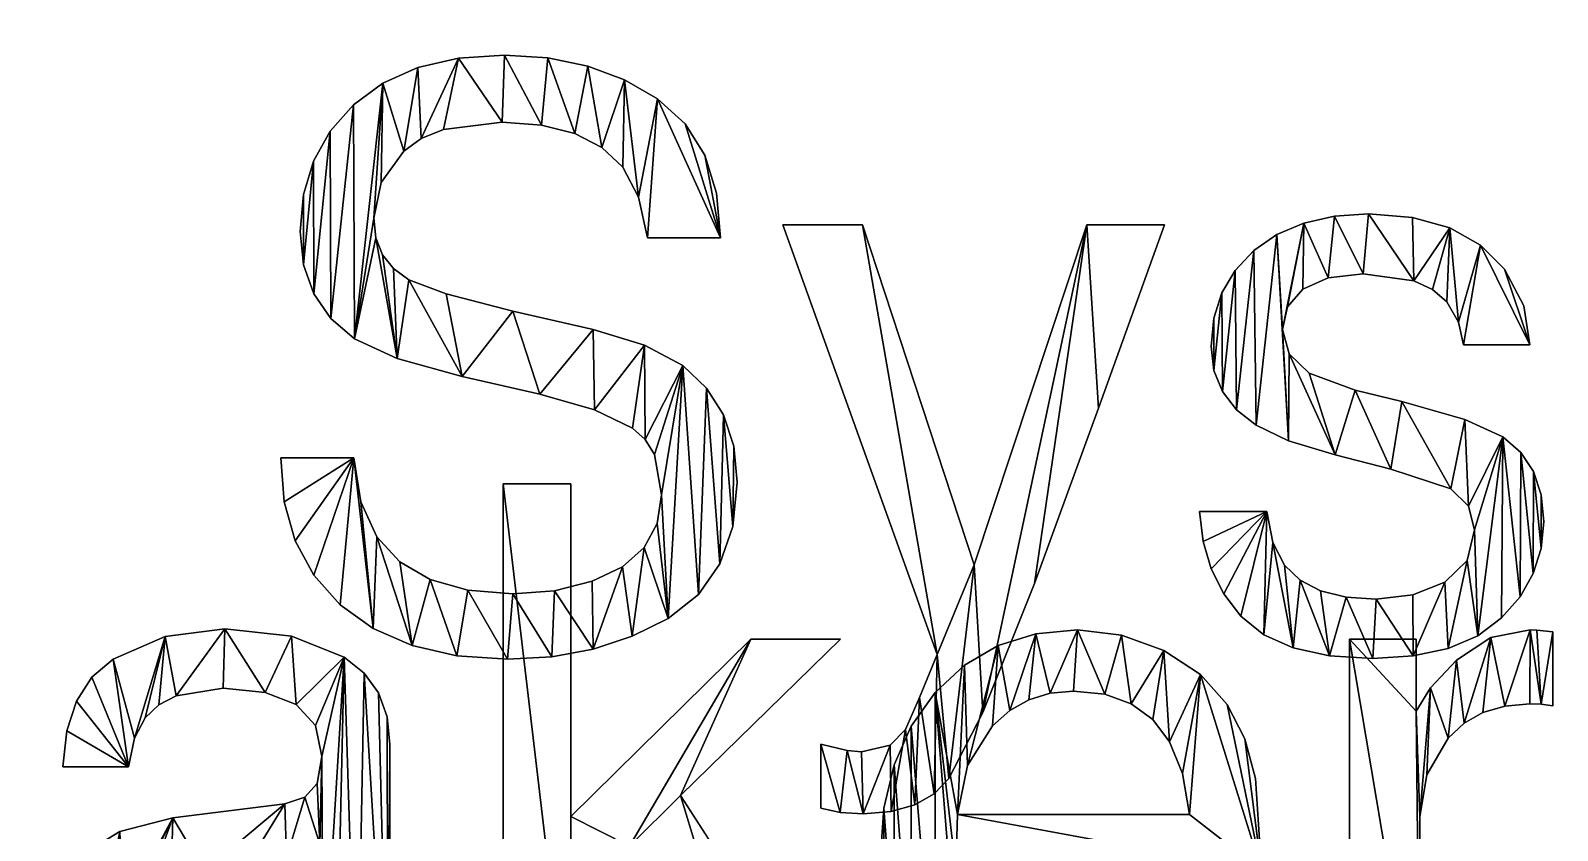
# Model space of a CAD drawing. Extents: x 0 to 249, y -3 to 160.
# Drawn here: x 16.71 to 41.96, y 10.09 to 23.3 of the extents above; entities that cross this region are included whole.
import ezdxf

# ---------------------------------------------------------------- set-up
doc = ezdxf.new("R2010")
doc.units = 0
doc.layers.get('0').update_dxf_attribs({"color": 13, "linetype": 'CONTINUOUS'})

# ---------------------------------------------------------------- blocks, each defined once
blk = doc.blocks.new('BUILD_BOX')
at = {"color": 254}
mesh = blk.add_polyface(dxfattribs=at)
corners = [(248.92, 0), (0, 160.02), (0, 0), (248.92, 160.02)]
mesh.append_faces([[corners[k] for k in face] for face in [(0, 1, 2), (1, 0, 3)]], dxfattribs={"vtx0": -1, "color": 254})
blk = doc.blocks.new('MAKERBOT_REPLICATOR_2X')
at = {"color": 18}
for p, q in [((18.181, 9.464, 0.051), (19.296, 9.464, 0.051)), ((18.181, 0, 0.051), (18.181, 9.464, 0.051)), ((19.296, 9.464, 0.051), (19.296, 3.969, 0.051)), ((19.296, 3.969, 0.051), (22.272, 6.9, 0.051)), ((23.754, 6.9, 0.051), (21.112, 4.317, 0.051)), ((22.272, 6.9, 0.051), (23.754, 6.9, 0.051)), ((26.36, 6.795, 0.051), (26.984, 6.99, 0.051)), ((26.984, 6.99, 0.051), (27.677, 7.055, 0.051)), ((27.677, 7.055, 0.051), (28.401, 6.968, 0.051)), ((28.401, 6.968, 0.051), (29.101, 6.71, 0.051)), ((32.174, 6.9, 0.051), (33.276, 6.9, 0.051)), ((32.174, 0, 0.051), (32.174, 6.9, 0.051)), ((33.276, 6.9, 0.051), (33.276, 5.708, 0.051)), ((33.94, 6.555, 0.051), (34.508, 6.93, 0.051)), ((34.508, 6.93, 0.051), (35.157, 7.055, 0.051)), ((35.157, 7.055, 0.051), (35.267, 7.048, 0.051)), ((35.267, 7.048, 0.051), (35.531, 7.022, 0.051)), ((35.531, 7.022, 0.051), (35.531, 5.798, 0.051)), ((11.379, 6.27, 0.051), (11.729, 6.568, 0.051)), ((15.552, 6.604, 0.051), (15.882, 6.34, 0.051)), ((25.805, 6.471, 0.051), (26.36, 6.795, 0.051)), ((29.101, 6.71, 0.051), (29.708, 6.315, 0.051)), ((15.882, 6.34, 0.051), (16.118, 6.011, 0.051)), ((25.319, 6.017, 0.051), (25.805, 6.471, 0.051)), ((29.708, 6.315, 0.051), (30.151, 5.818, 0.051)), ((33.51, 6.094, 0.051), (33.94, 6.555, 0.051)), ((11.124, 5.875, 0.051), (11.379, 6.27, 0.051)), ((13.549, 6.088, 0.051), (12.772, 5.966, 0.051)), ((14.244, 6.021, 0.051), (13.549, 6.088, 0.051)), ((33.276, 5.708, 0.051), (33.51, 6.094, 0.051)), ((10.965, 5.383, 0.051), (11.124, 5.875, 0.051)), ((12.483, 5.813, 0.051), (12.26, 5.599, 0.051)), ((12.772, 5.966, 0.051), (12.483, 5.813, 0.051)), ((14.757, 5.821, 0.051), (14.244, 6.021, 0.051)), ((15.073, 5.472, 0.051), (14.757, 5.821, 0.051)), ((16.118, 6.011, 0.051), (16.259, 5.618, 0.051)), ((24.925, 5.46, 0.051), (25.319, 6.017, 0.051)), ((26.872, 5.899, 0.051), (26.553, 5.719, 0.051)), ((27.223, 6.007, 0.051), (26.872, 5.899, 0.051)), ((27.607, 6.043, 0.051), (27.223, 6.007, 0.051)), ((28.124, 5.991, 0.051), (27.607, 6.043, 0.051)), ((28.562, 5.834, 0.051), (28.124, 5.991, 0.051)), ((28.92, 5.572, 0.051), (28.562, 5.834, 0.051)), ((30.151, 5.818, 0.051), (30.441, 5.252, 0.051)), ((35.151, 5.831, 0.051), (34.738, 5.795, 0.051)), ((35.341, 5.824, 0.051), (35.151, 5.831, 0.051)), ((35.531, 5.798, 0.051), (35.341, 5.824, 0.051)), ((12.26, 5.599, 0.051), (12.085, 5.262, 0.051)), ((26.553, 5.719, 0.051), (26.267, 5.467, 0.051)), ((29.198, 5.206, 0.051), (28.92, 5.572, 0.051)), ((34.376, 5.69, 0.051), (34.065, 5.513, 0.051)), ((34.738, 5.795, 0.051), (34.376, 5.69, 0.051)), ((10.901, 4.793, 0.051), (10.965, 5.383, 0.051)), ((15.179, 4.961, 0.051), (15.073, 5.472, 0.051)), ((24.643, 4.824, 0.051), (24.925, 5.46, 0.051)), ((26.267, 5.467, 0.051), (25.853, 4.812, 0.051)), ((34.065, 5.513, 0.051), (33.804, 5.267, 0.051)), ((12.085, 5.262, 0.051), (11.983, 4.793, 0.051)), ((29.409, 4.679, 0.051), (29.198, 5.206, 0.051)), ((33.804, 5.267, 0.051), (33.452, 4.66, 0.051)), ((15.101, 4.516, 0.051), (15.179, 4.961, 0.051)), ((24.474, 4.11, 0.051), (24.643, 4.824, 0.051)), ((25.853, 4.812, 0.051), (25.693, 4.001, 0.051)), ((11.983, 4.793, 0.051), (10.901, 4.793, 0.051)), ((29.526, 4.001, 0.051), (29.409, 4.679, 0.051)), ((14.9, 4.291, 0.051), (15.101, 4.516, 0.051)), ((21.112, 4.317, 0.051), (23.902, 0, 0.051)), ((14.567, 4.181, 0.051), (14.9, 4.291, 0.051)), ((24.418, 3.318, 0.051), (24.474, 4.11, 0.051)), ((25.693, 4.001, 0.051), (29.526, 4.001, 0.051))]:
    blk.add_line(p, q, dxfattribs=at)
for points in [[(11.729, 6.568, 0.051), (12.588, 6.943, 0.051), (13.575, 7.068, 0.051), (14.678, 6.952, 0.051), (15.552, 6.604, 0.051)], [(16.259, 5.618, 0.051), (16.306, 5.161, 0.051), (16.306, 1.185, 0.051), (16.38, 0.896, 0.051)], [(30.441, 5.252, 0.051), (30.615, 4.6, 0.051), (30.718, 3.08, 0.051)], [(33.452, 4.66, 0.051), (33.334, 3.969, 0.051), (33.334, 0, 0.051)], [(11.146, 3.299, 0.051), (11.838, 3.725, 0.051), (12.718, 3.949, 0.051), (14.567, 4.181, 0.051)]]:
    blk.add_polyline3d(points, dxfattribs=at)
mesh = blk.add_polyface(dxfattribs=at)
corners = [(22.42, 0, 0.051), (21.112, 4.317, 0.051), (20.268, 3.479, 0.051), (23.902, 0, 0.051), (19.296, 3.969, 0.051), (19.296, 2.59, 0.051), (22.272, 6.9, 0.051), (23.754, 6.9, 0.051), (19.296, 0, 0.051), (18.181, 9.464, 0.051), (18.181, 0, 0.051), (19.296, 9.464, 0.051)]
mesh.append_faces([[corners[k] for k in face] for face in [(1, 0, 3), (6, 1, 7), (8, 9, 10)]], dxfattribs={"vtx0": -1, "color": 18})
mesh.append_faces([[corners[k] for k in face] for face in [(0, 1, 2), (2, 4, 5), (4, 2, 6), (9, 8, 11), (11, 5, 4)]], dxfattribs={"vtx0": -1, "vtx1": -1, "color": 18})
mesh.append_faces([[corners[k] for k in face] for face in [(6, 2, 1)]], dxfattribs={"vtx0": -1, "vtx1": -1, "vtx2": -1, "color": 18})
mesh.append_faces([[corners[k] for k in face] for face in [(11, 8, 5)]], dxfattribs={"vtx0": -1, "vtx2": -1, "color": 18})
mesh = blk.add_polyface(dxfattribs=at)
corners = [(11.852, -0.086, 0.051), (11.758, 1.836, 0.051), (11.482, 0.096, 0.051), (11.85, 1.387, 0.051), (12.125, 1.044, 0.051), (12.266, -0.195, 0.051), (12.526, 0.826, 0.051), (12.724, -0.232, 0.051), (12.995, 0.754, 0.051), (13.489, -0.147, 0.051), (13.597, 0.825, 0.051), (14.187, 0.11, 0.051), (14.18, 1.037, 0.051), (14.603, 1.31, 0.051), (14.773, 0.482, 0.051), (14.905, 1.657, 0.051), (15.205, 0.915, 0.051), (15.086, 2.08, 0.051), (15.147, 2.577, 0.051), (15.147, 3.511, 0.051), (15.179, 4.961, 0.051), (16.274, -0.148, 0.051), (16.38, 0.896, 0.051), (16.306, 1.185, 0.051), (16.661, -0.129, 0.051), (16.496, 0.813, 0.051), (16.693, 0.786, 0.051), (17.073, -0.032, 0.051), (16.867, 0.796, 0.051), (17.073, 0.825, 0.051), (11.983, 4.793, 0.051), (10.965, 5.383, 0.051), (10.901, 4.793, 0.051), (11.124, 5.875, 0.051), (11.379, 6.27, 0.051), (11.729, 6.568, 0.051), (12.085, 5.262, 0.051), (12.588, 6.943, 0.051), (12.26, 5.599, 0.051), (12.483, 5.813, 0.051), (12.772, 5.966, 0.051), (13.575, 7.068, 0.051), (13.549, 6.088, 0.051), (14.244, 6.021, 0.051), (14.678, 6.952, 0.051), (14.757, 5.821, 0.051), (15.552, 6.604, 0.051), (15.073, 5.472, 0.051), (15.404, 0.277, 0.051), (15.757, -0.042, 0.051), (15.882, 6.34, 0.051), (16.118, 6.011, 0.051), (16.259, 5.618, 0.051), (16.306, 5.161, 0.051), (10.585, 1.391, 0.051), (10.584, 2.263, 0.051), (10.547, 1.81, 0.051), (10.696, 2.662, 0.051), (10.699, 1.007, 0.051), (10.884, 3.007, 0.051), (10.889, 0.661, 0.051), (11.146, 3.299, 0.051), (11.155, 0.351, 0.051), (11.838, 3.725, 0.051), (11.891, 2.41, 0.051), (12.718, 3.949, 0.051), (12.059, 2.629, 0.051), (12.293, 2.803, 0.051), (12.687, 2.959, 0.051), (13.24, 3.067, 0.051), (14.567, 4.181, 0.051), (13.942, 3.157, 0.051), (14.599, 3.286, 0.051), (14.9, 4.291, 0.051), (15.101, 4.516, 0.051)]
mesh.append_faces([[corners[k] for k in face] for face in [(28, 27, 29), (30, 31, 32), (54, 55, 56)]], dxfattribs={"vtx0": -1, "color": 18})
mesh.append_faces([[corners[k] for k in face] for face in [(0, 1, 2), (1, 0, 3), (3, 0, 4), (4, 5, 6), (6, 7, 8), (8, 9, 10), (10, 11, 12), (12, 11, 13), (13, 14, 15), (15, 16, 17), (17, 16, 18), (18, 16, 19), (22, 24, 25), (25, 24, 26), (26, 27, 28), (31, 30, 33), (33, 30, 34), (34, 30, 35), (35, 36, 37), (37, 40, 41), (41, 43, 44), (44, 45, 46), (46, 49, 50), (50, 21, 51), (51, 21, 52), (52, 21, 53), (53, 21, 23), (55, 54, 57), (57, 58, 59), (59, 60, 61), (61, 62, 63), (63, 64, 65), (65, 69, 70), (70, 72, 73), (73, 19, 74), (74, 19, 20)]], dxfattribs={"vtx0": -1, "vtx1": -1, "color": 18})
mesh.append_faces([[corners[k] for k in face] for face in [(19, 16, 20), (46, 20, 16), (63, 2, 1)]], dxfattribs={"vtx0": -1, "vtx1": -1, "vtx2": -1, "color": 18})
mesh.append_faces([[corners[k] for k in face] for face in [(4, 0, 5), (6, 5, 7), (8, 7, 9), (10, 9, 11), (13, 11, 14), (15, 14, 16), (21, 22, 23), (22, 21, 24), (26, 24, 27), (35, 30, 36), (37, 36, 38), (37, 38, 39), (37, 39, 40), (41, 40, 42), (41, 42, 43), (44, 43, 45), (46, 45, 47), (46, 47, 20), (46, 16, 48), (46, 48, 49), (50, 49, 21), (57, 54, 58), (59, 58, 60), (61, 60, 62), (63, 62, 2), (63, 1, 64), (65, 64, 66), (65, 66, 67), (65, 67, 68), (65, 68, 69), (70, 69, 71), (70, 71, 72), (73, 72, 19)]], dxfattribs={"vtx0": -1, "vtx2": -1, "color": 18})
mesh = blk.add_polyface(dxfattribs=at)
corners = [(24.473, 2.521, 0.051), (24.474, 4.11, 0.051), (24.418, 3.318, 0.051), (24.641, 1.818, 0.051), (24.643, 4.824, 0.051), (24.921, 1.208, 0.051), (24.925, 5.46, 0.051), (25.313, 0.693, 0.051), (25.319, 6.017, 0.051), (25.785, 0.282, 0.051), (25.661, 3.08, 0.051), (25.801, 2.133, 0.051), (26.307, -0.01, 0.051), (26.157, 1.395, 0.051), (26.421, 1.117, 0.051), (26.877, -0.186, 0.051), (26.748, 0.919, 0.051), (27.139, 0.8, 0.051), (27.497, -0.245, 0.051), (27.594, 0.76, 0.051), (28.444, -0.142, 0.051), (28.025, 0.798, 0.051), (28.41, 0.91, 0.051), (28.75, 1.097, 0.051), (29.161, 0.122, 0.051), (29.043, 1.359, 0.051), (29.307, 1.735, 0.051), (29.752, 0.554, 0.051), (29.481, 2.165, 0.051), (30.622, 2.165, 0.051), (30.322, 1.318, 0.051), (30.524, 1.763, 0.051), (30.718, 3.08, 0.051), (25.693, 4.001, 0.051), (29.526, 4.001, 0.051), (29.708, 6.315, 0.051), (30.151, 5.818, 0.051), (30.441, 5.252, 0.051), (30.615, 4.6, 0.051), (25.805, 6.471, 0.051), (25.853, 4.812, 0.051), (26.36, 6.795, 0.051), (26.267, 5.467, 0.051), (26.553, 5.719, 0.051), (26.984, 6.99, 0.051), (26.872, 5.899, 0.051), (27.223, 6.007, 0.051), (27.677, 7.055, 0.051), (27.607, 6.043, 0.051), (28.124, 5.991, 0.051), (28.401, 6.968, 0.051), (28.562, 5.834, 0.051), (29.101, 6.71, 0.051), (28.92, 5.572, 0.051), (29.198, 5.206, 0.051), (29.409, 4.679, 0.051)]
mesh.append_faces([[corners[k] for k in face] for face in [(0, 1, 2), (29, 30, 31), (37, 32, 38)]], dxfattribs={"vtx0": -1, "color": 18})
mesh.append_faces([[corners[k] for k in face] for face in [(1, 3, 4), (4, 5, 6), (6, 7, 8), (10, 9, 11), (11, 12, 13), (13, 12, 14), (14, 15, 16), (16, 15, 17), (17, 18, 19), (19, 20, 21), (21, 20, 22), (22, 20, 23), (23, 24, 25), (25, 24, 26), (26, 27, 28), (28, 27, 29), (32, 33, 10), (33, 32, 34), (35, 32, 36), (36, 32, 37), (8, 33, 39), (39, 40, 41), (41, 43, 44), (44, 46, 47), (47, 49, 50), (50, 51, 52), (52, 54, 35)]], dxfattribs={"vtx0": -1, "vtx1": -1, "color": 18})
mesh.append_faces([[corners[k] for k in face] for face in [(8, 9, 10), (34, 32, 35), (33, 8, 10)]], dxfattribs={"vtx0": -1, "vtx1": -1, "vtx2": -1, "color": 18})
mesh.append_faces([[corners[k] for k in face] for face in [(1, 0, 3), (4, 3, 5), (6, 5, 7), (8, 7, 9), (11, 9, 12), (14, 12, 15), (17, 15, 18), (19, 18, 20), (23, 20, 24), (26, 24, 27), (29, 27, 30), (39, 33, 40), (41, 40, 42), (41, 42, 43), (44, 43, 45), (44, 45, 46), (47, 46, 48), (47, 48, 49), (50, 49, 51), (52, 51, 53), (52, 53, 54), (35, 54, 55), (35, 55, 34)]], dxfattribs={"vtx0": -1, "vtx2": -1, "color": 18})
mesh = blk.add_polyface(dxfattribs=at)
corners = [(33.334, 0, 0.051), (32.174, 6.9, 0.051), (32.174, 0, 0.051), (33.276, 5.708, 0.051), (33.334, 3.969, 0.051), (33.51, 6.094, 0.051), (33.452, 4.66, 0.051), (33.804, 5.267, 0.051), (33.94, 6.555, 0.051), (34.065, 5.513, 0.051), (34.508, 6.93, 0.051), (34.376, 5.69, 0.051), (34.738, 5.795, 0.051), (35.157, 7.055, 0.051), (35.151, 5.831, 0.051), (35.341, 5.824, 0.051), (35.267, 7.048, 0.051), (35.531, 7.022, 0.051), (35.531, 5.798, 0.051), (33.276, 6.9, 0.051)]
mesh.append_faces([[corners[k] for k in face] for face in [(0, 1, 2), (17, 15, 18)]], dxfattribs={"vtx0": -1, "color": 18})
mesh.append_faces([[corners[k] for k in face] for face in [(3, 4, 5), (5, 7, 8), (8, 9, 10), (10, 12, 13), (13, 15, 16), (16, 15, 17)]], dxfattribs={"vtx0": -1, "vtx1": -1, "color": 18})
mesh.append_faces([[corners[k] for k in face] for face in [(1, 0, 3)]], dxfattribs={"vtx0": -1, "vtx1": -1, "vtx2": -1, "color": 18})
mesh.append_faces([[corners[k] for k in face] for face in [(3, 0, 4), (5, 4, 6), (5, 6, 7), (8, 7, 9), (10, 9, 11), (10, 11, 12), (13, 12, 14), (13, 14, 15)]], dxfattribs={"vtx0": -1, "vtx2": -1, "color": 18})
mesh.append_faces([[corners[k] for k in face] for face in [(19, 1, 3)]], dxfattribs={"vtx1": -1, "color": 18})
blk = doc.blocks.new('3D_PRINTER_BUILD_VOLUME')
at = {"color": 18}
for p, q in [((23.119, 22.692, 0.051), (23.79, 22.846, 0.051)), ((23.79, 22.846, 0.051), (24.553, 22.897, 0.051)), ((24.553, 22.897, 0.051), (25.269, 22.852, 0.051)), ((25.269, 22.852, 0.051), (25.929, 22.717, 0.051)), ((22.54, 22.437, 0.051), (23.119, 22.692, 0.051)), ((25.929, 22.717, 0.051), (26.533, 22.493, 0.051)), ((26.533, 22.493, 0.051), (27.082, 22.179, 0.051)), ((22.053, 22.079, 0.051), (22.54, 22.437, 0.051)), ((21.667, 21.641, 0.051), (22.053, 22.079, 0.051)), ((27.082, 22.179, 0.051), (27.537, 21.766, 0.051)), ((24.514, 21.789, 0.051), (23.54, 21.67, 0.051)), ((25.165, 21.743, 0.051), (24.514, 21.789, 0.051)), ((25.714, 21.604, 0.051), (25.165, 21.743, 0.051)), ((27.537, 21.766, 0.051), (27.862, 21.245, 0.051)), ((21.391, 21.146, 0.051), (21.667, 21.641, 0.051)), ((23.172, 21.521, 0.051), (22.884, 21.312, 0.051)), ((23.54, 21.67, 0.051), (23.172, 21.521, 0.051)), ((26.161, 21.372, 0.051), (25.714, 21.604, 0.051)), ((22.884, 21.312, 0.051), (22.512, 20.797, 0.051)), ((26.505, 21.048, 0.051), (26.161, 21.372, 0.051)), ((27.862, 21.245, 0.051), (28.057, 20.617, 0.051)), ((21.226, 20.594, 0.051), (21.391, 21.146, 0.051)), ((26.766, 20.554, 0.051), (26.505, 21.048, 0.051)), ((22.512, 20.797, 0.051), (22.388, 20.204, 0.051)), ((21.17, 19.985, 0.051), (21.226, 20.594, 0.051)), ((26.917, 19.882, 0.051), (26.766, 20.554, 0.051)), ((28.057, 20.617, 0.051), (28.122, 19.882, 0.051)), ((22.388, 20.204, 0.051), (22.424, 19.879, 0.051)), ((37.766, 20.123, 0.051), (38.271, 20.237, 0.051)), ((38.271, 20.237, 0.051), (38.836, 20.275, 0.051)), ((38.836, 20.275, 0.051), (39.561, 20.218, 0.051)), ((39.561, 20.218, 0.051), (40.178, 20.046, 0.051)), ((21.227, 19.432, 0.051), (21.17, 19.985, 0.051)), ((31.704, 12.995, 0.051), (29.153, 20.094, 0.051)), ((29.153, 20.094, 0.051), (30.467, 20.094, 0.051)), ((30.467, 20.094, 0.051), (32.316, 14.477, 0.051)), ((32.316, 14.477, 0.051), (34.178, 20.094, 0.051)), ((34.178, 20.094, 0.051), (35.46, 20.094, 0.051)), ((37.322, 19.934, 0.051), (37.766, 20.123, 0.051)), ((40.178, 20.046, 0.051), (40.686, 19.76, 0.051)), ((22.424, 19.879, 0.051), (22.533, 19.602, 0.051)), ((28.122, 19.882, 0.051), (26.917, 19.882, 0.051)), ((36.939, 19.669, 0.051), (37.322, 19.934, 0.051)), ((40.686, 19.76, 0.051), (41.085, 19.36, 0.051)), ((22.533, 19.602, 0.051), (22.714, 19.371, 0.051)), ((36.63, 19.343, 0.051), (36.939, 19.669, 0.051)), ((21.396, 18.953, 0.051), (21.227, 19.432, 0.051)), ((22.714, 19.371, 0.051), (22.968, 19.186, 0.051)), ((36.41, 18.97, 0.051), (36.63, 19.343, 0.051)), ((38.168, 19.22, 0.051), (37.75, 19.031, 0.051)), ((38.746, 19.283, 0.051), (38.168, 19.22, 0.051)), ((39.585, 19.168, 0.051), (38.746, 19.283, 0.051)), ((41.085, 19.36, 0.051), (41.405, 18.758, 0.051)), ((21.678, 18.546, 0.051), (21.396, 18.953, 0.051)), ((36.277, 18.551, 0.051), (36.41, 18.97, 0.051)), ((37.75, 19.031, 0.051), (37.497, 18.74, 0.051)), ((39.895, 19.025, 0.051), (39.585, 19.168, 0.051)), ((40.131, 18.825, 0.051), (39.895, 19.025, 0.051)), ((37.497, 18.74, 0.051), (37.412, 18.368, 0.051)), ((40.323, 18.485, 0.051), (40.131, 18.825, 0.051)), ((41.405, 18.758, 0.051), (41.503, 18.11, 0.051)), ((22.072, 18.213, 0.051), (21.678, 18.546, 0.051)), ((36.233, 18.084, 0.051), (36.277, 18.551, 0.051)), ((40.408, 18.11, 0.051), (40.323, 18.485, 0.051)), ((37.412, 18.368, 0.051), (37.523, 17.962, 0.051)), ((26.866, 18.109, 0.051), (27.497, 17.769, 0.051)), ((36.28, 17.691, 0.051), (36.233, 18.084, 0.051)), ((37.523, 17.962, 0.051), (37.857, 17.646, 0.051)), ((41.503, 18.11, 0.051), (40.408, 18.11, 0.051)), ((27.497, 17.769, 0.051), (27.892, 17.399, 0.051)), ((36.42, 17.344, 0.051), (36.28, 17.691, 0.051)), ((37.857, 17.646, 0.051), (38.617, 17.363, 0.051)), ((27.892, 17.399, 0.051), (28.174, 16.955, 0.051)), ((36.654, 17.041, 0.051), (36.42, 17.344, 0.051)), ((28.174, 16.955, 0.051), (28.343, 16.436, 0.051)), ((36.981, 16.783, 0.051), (36.654, 17.041, 0.051)), ((26.877, 16.546, 0.051), (26.666, 16.738, 0.051)), ((37.515, 16.525, 0.051), (36.981, 16.783, 0.051)), ((27.028, 16.298, 0.051), (26.877, 16.546, 0.051)), ((28.343, 16.436, 0.051), (28.399, 15.842, 0.051)), ((41.059, 16.59, 0.051), (41.355, 16.336, 0.051)), ((20.909, 15.521, 0.051), (20.855, 16.248, 0.051)), ((20.855, 16.248, 0.051), (22.06, 16.248, 0.051)), ((22.06, 16.248, 0.051), (22.177, 15.519, 0.051)), ((27.149, 15.636, 0.051), (27.028, 16.298, 0.051)), ((41.355, 16.336, 0.051), (41.566, 16.018, 0.051)), ((41.566, 16.018, 0.051), (41.693, 15.637, 0.051)), ((28.399, 15.842, 0.051), (28.328, 15.112, 0.051)), ((40.49, 15.448, 0.051), (40.195, 15.733, 0.051)), ((21.09, 14.874, 0.051), (20.909, 15.521, 0.051)), ((22.177, 15.519, 0.051), (22.44, 14.94, 0.051)), ((27.077, 15.16, 0.051), (27.149, 15.636, 0.051)), ((40.588, 15.056, 0.051), (40.49, 15.448, 0.051)), ((41.693, 15.637, 0.051), (41.735, 15.192, 0.051)), ((26.862, 14.763, 0.051), (27.077, 15.16, 0.051)), ((36.1, 14.865, 0.051), (36.04, 15.359, 0.051)), ((36.04, 15.359, 0.051), (37.155, 15.359, 0.051)), ((37.155, 15.359, 0.051), (37.253, 14.847, 0.051)), ((41.735, 15.192, 0.051), (41.692, 14.747, 0.051)), ((22.44, 14.94, 0.051), (22.819, 14.529, 0.051)), ((28.328, 15.112, 0.051), (28.113, 14.494, 0.051)), ((40.466, 14.547, 0.051), (40.588, 15.056, 0.051)), ((21.398, 14.307, 0.051), (21.09, 14.874, 0.051)), ((26.504, 14.445, 0.051), (26.862, 14.763, 0.051)), ((36.234, 14.411, 0.051), (36.1, 14.865, 0.051)), ((37.253, 14.847, 0.051), (37.444, 14.47, 0.051)), ((41.692, 14.747, 0.051), (41.56, 14.333, 0.051)), ((22.819, 14.529, 0.051), (23.321, 14.235, 0.051)), ((26.002, 14.206, 0.051), (26.504, 14.445, 0.051)), ((28.113, 14.494, 0.051), (27.756, 13.988, 0.051)), ((36.443, 14, 0.051), (36.234, 14.411, 0.051)), ((37.444, 14.47, 0.051), (37.704, 14.225, 0.051)), ((40.099, 14.19, 0.051), (40.466, 14.547, 0.051)), ((21.834, 13.819, 0.051), (21.398, 14.307, 0.051)), ((23.321, 14.235, 0.051), (23.944, 14.059, 0.051)), ((25.377, 14.051, 0.051), (26.002, 14.206, 0.051)), ((37.704, 14.225, 0.051), (38.044, 14.05, 0.051)), ((39.571, 13.98, 0.051), (40.099, 14.19, 0.051)), ((41.56, 14.333, 0.051), (41.342, 13.951, 0.051)), ((23.944, 14.059, 0.051), (24.688, 14, 0.051)), ((24.688, 14, 0.051), (25.377, 14.051, 0.051)), ((27.756, 13.988, 0.051), (27.255, 13.594, 0.051)), ((36.726, 13.629, 0.051), (36.443, 14, 0.051)), ((38.044, 14.05, 0.051), (38.464, 13.945, 0.051)), ((38.464, 13.945, 0.051), (38.965, 13.91, 0.051)), ((38.965, 13.91, 0.051), (39.571, 13.98, 0.051)), ((41.342, 13.951, 0.051), (41.036, 13.6, 0.051)), ((22.381, 13.425, 0.051), (21.834, 13.819, 0.051)), ((23.024, 13.143, 0.051), (22.381, 13.425, 0.051)), ((27.255, 13.594, 0.051), (26.661, 13.298, 0.051)), ((37.103, 13.324, 0.051), (36.726, 13.629, 0.051)), ((41.036, 13.6, 0.051), (40.641, 13.307, 0.051)), ((23.763, 12.974, 0.051), (23.024, 13.143, 0.051)), ((26.661, 13.298, 0.051), (26.019, 13.087, 0.051)), ((37.592, 13.105, 0.051), (37.103, 13.324, 0.051)), ((40.641, 13.307, 0.051), (40.154, 13.098, 0.051)), ((24.598, 12.917, 0.051), (23.763, 12.974, 0.051)), ((25.332, 12.96, 0.051), (24.598, 12.917, 0.051)), ((26.019, 13.087, 0.051), (25.332, 12.96, 0.051)), ((31.414, 12.286, 0.051), (31.704, 12.995, 0.051)), ((38.193, 12.974, 0.051), (37.592, 13.105, 0.051)), ((38.907, 12.93, 0.051), (38.193, 12.974, 0.051)), ((39.576, 12.972, 0.051), (38.907, 12.93, 0.051)), ((40.154, 13.098, 0.051), (39.576, 12.972, 0.051)), ((31.182, 11.758, 0.051), (31.414, 12.286, 0.051)), ((30.928, 11.497, 0.051), (31.182, 11.758, 0.051)), ((29.778, 10.456, 0.051), (29.778, 11.513, 0.051)), ((29.778, 11.513, 0.051), (30.216, 11.41, 0.051)), ((30.216, 11.41, 0.051), (30.454, 11.391, 0.051)), ((30.454, 11.391, 0.051), (30.928, 11.497, 0.051)), ((31.897, 10.946, 0.051), (31.654, 10.692, 0.051)), ((31.654, 10.692, 0.051), (31.337, 10.511, 0.051)), ((30.103, 10.385, 0.051), (29.778, 10.456, 0.051)), ((30.48, 10.366, 0.051), (30.103, 10.385, 0.051)), ((30.945, 10.402, 0.051), (30.48, 10.366, 0.051)), ((31.337, 10.511, 0.051), (30.945, 10.402, 0.051))]:
    blk.add_line(p, q, dxfattribs=at)
for points in [[(35.46, 20.094, 0.051), (34.371, 17.066, 0.051), (33.315, 14.167, 0.051), (32.458, 12.041, 0.051), (31.897, 10.946, 0.051)], [(22.968, 19.186, 0.051), (23.588, 18.954, 0.051), (24.688, 18.671, 0.051), (26.015, 18.368, 0.051), (26.866, 18.109, 0.051)], [(26.666, 16.738, 0.051), (26.038, 17.039, 0.051), (25.133, 17.298, 0.051), (23.851, 17.588, 0.051), (22.778, 17.886, 0.051), (22.072, 18.213, 0.051)], [(38.617, 17.363, 0.051), (39.384, 17.176, 0.051), (40.427, 16.878, 0.051), (41.059, 16.59, 0.051)], [(40.195, 15.733, 0.051), (39.203, 16.061, 0.051), (38.282, 16.293, 0.051), (37.515, 16.525, 0.051)]]:
    blk.add_polyline3d(points, dxfattribs=at)
for name, p in [('BUILD_BOX', (0, 0)), ('MAKERBOT_REPLICATOR_2X', (6.35, 6.35, 149.86))]:
    blk.add_blockref(name, p)
mesh = blk.add_polyface(dxfattribs=at)
corners = [(20.909, 15.521, 0.051), (22.06, 16.248, 0.051), (20.855, 16.248, 0.051), (21.09, 14.874, 0.051), (21.398, 14.307, 0.051), (21.834, 13.819, 0.051), (22.381, 13.425, 0.051), (22.177, 15.519, 0.051), (22.44, 14.94, 0.051), (23.024, 13.143, 0.051), (22.819, 14.529, 0.051), (23.321, 14.235, 0.051), (23.763, 12.974, 0.051), (23.944, 14.059, 0.051), (24.598, 12.917, 0.051), (24.688, 14, 0.051), (25.332, 12.96, 0.051), (25.377, 14.051, 0.051), (26.019, 13.087, 0.051), (26.002, 14.206, 0.051), (26.504, 14.445, 0.051), (26.661, 13.298, 0.051), (26.862, 14.763, 0.051), (27.255, 13.594, 0.051), (27.077, 15.16, 0.051), (27.149, 15.636, 0.051), (22.072, 18.213, 0.051), (22.424, 19.879, 0.051), (22.388, 20.204, 0.051), (22.778, 17.886, 0.051), (22.533, 19.602, 0.051), (22.714, 19.371, 0.051), (22.968, 19.186, 0.051), (23.851, 17.588, 0.051), (23.588, 18.954, 0.051), (24.688, 18.671, 0.051), (25.133, 17.298, 0.051), (26.015, 18.368, 0.051), (26.038, 17.039, 0.051), (26.866, 18.109, 0.051), (26.666, 16.738, 0.051), (26.877, 16.546, 0.051), (27.497, 17.769, 0.051), (27.028, 16.298, 0.051), (27.756, 13.988, 0.051), (27.892, 17.399, 0.051), (28.113, 14.494, 0.051), (28.174, 16.955, 0.051), (28.328, 15.112, 0.051), (28.343, 16.436, 0.051), (28.399, 15.842, 0.051), (21.227, 19.432, 0.051), (21.226, 20.594, 0.051), (21.17, 19.985, 0.051), (21.391, 21.146, 0.051), (21.396, 18.953, 0.051), (21.667, 21.641, 0.051), (21.678, 18.546, 0.051), (22.053, 22.079, 0.051), (22.54, 22.437, 0.051), (22.512, 20.797, 0.051), (22.884, 21.312, 0.051), (23.119, 22.692, 0.051), (23.172, 21.521, 0.051), (23.79, 22.846, 0.051), (23.54, 21.67, 0.051), (24.514, 21.789, 0.051), (24.553, 22.897, 0.051), (25.165, 21.743, 0.051), (25.269, 22.852, 0.051), (25.714, 21.604, 0.051), (25.929, 22.717, 0.051), (26.161, 21.372, 0.051), (26.533, 22.493, 0.051), (26.505, 21.048, 0.051), (26.766, 20.554, 0.051), (27.082, 22.179, 0.051), (26.917, 19.882, 0.051), (28.122, 19.882, 0.051), (27.537, 21.766, 0.051), (27.862, 21.245, 0.051), (28.057, 20.617, 0.051)]
mesh.append_faces([[corners[k] for k in face] for face in [(0, 1, 2), (49, 48, 50), (51, 52, 53), (80, 78, 81)]], dxfattribs={"vtx0": -1, "color": 18})
mesh.append_faces([[corners[k] for k in face] for face in [(1, 6, 7), (7, 6, 8), (8, 9, 10), (10, 9, 11), (11, 12, 13), (13, 14, 15), (15, 16, 17), (17, 18, 19), (19, 18, 20), (20, 21, 22), (22, 23, 24), (24, 23, 25), (27, 29, 30), (30, 29, 31), (31, 29, 32), (32, 33, 34), (34, 33, 35), (35, 36, 37), (37, 38, 39), (39, 41, 42), (42, 44, 45), (45, 46, 47), (47, 48, 49), (52, 51, 54), (54, 55, 56), (56, 57, 58), (58, 26, 59), (59, 61, 62), (62, 63, 64), (64, 66, 67), (67, 68, 69), (69, 70, 71), (71, 72, 73), (73, 75, 76), (76, 78, 79), (79, 78, 80)]], dxfattribs={"vtx0": -1, "vtx1": -1, "color": 18})
mesh.append_faces([[corners[k] for k in face] for face in [(42, 25, 23), (59, 26, 28)]], dxfattribs={"vtx0": -1, "vtx1": -1, "vtx2": -1, "color": 18})
mesh.append_faces([[corners[k] for k in face] for face in [(1, 0, 3), (1, 3, 4), (1, 4, 5), (1, 5, 6), (8, 6, 9), (11, 9, 12), (13, 12, 14), (15, 14, 16), (17, 16, 18), (20, 18, 21), (22, 21, 23), (26, 27, 28), (27, 26, 29), (32, 29, 33), (35, 33, 36), (37, 36, 38), (39, 38, 40), (39, 40, 41), (42, 41, 43), (42, 43, 25), (42, 23, 44), (45, 44, 46), (47, 46, 48), (54, 51, 55), (56, 55, 57), (58, 57, 26), (59, 28, 60), (59, 60, 61), (62, 61, 63), (64, 63, 65), (64, 65, 66), (67, 66, 68), (69, 68, 70), (71, 70, 72), (73, 72, 74), (73, 74, 75), (76, 75, 77), (76, 77, 78)]], dxfattribs={"vtx0": -1, "vtx2": -1, "color": 18})
mesh = blk.add_polyface(dxfattribs=at)
corners = [(36.1, 14.865, 0.051), (37.155, 15.359, 0.051), (36.04, 15.359, 0.051), (36.234, 14.411, 0.051), (36.443, 14, 0.051), (36.726, 13.629, 0.051), (37.103, 13.324, 0.051), (37.253, 14.847, 0.051), (37.592, 13.105, 0.051), (37.444, 14.47, 0.051), (37.704, 14.225, 0.051), (38.193, 12.974, 0.051), (38.044, 14.05, 0.051), (38.464, 13.945, 0.051), (38.907, 12.93, 0.051), (38.965, 13.91, 0.051), (39.576, 12.972, 0.051), (39.571, 13.98, 0.051), (40.099, 14.19, 0.051), (40.154, 13.098, 0.051), (40.466, 14.547, 0.051), (40.641, 13.307, 0.051), (40.588, 15.056, 0.051), (36.28, 17.691, 0.051), (36.277, 18.551, 0.051), (36.233, 18.084, 0.051), (36.41, 18.97, 0.051), (36.42, 17.344, 0.051), (36.63, 19.343, 0.051), (36.654, 17.041, 0.051), (36.939, 19.669, 0.051), (36.981, 16.783, 0.051), (37.322, 19.934, 0.051), (37.515, 16.525, 0.051), (37.412, 18.368, 0.051), (37.523, 17.962, 0.051), (38.282, 16.293, 0.051), (37.857, 17.646, 0.051), (38.617, 17.363, 0.051), (39.203, 16.061, 0.051), (39.384, 17.176, 0.051), (40.195, 15.733, 0.051), (40.427, 16.878, 0.051), (40.49, 15.448, 0.051), (41.059, 16.59, 0.051), (41.036, 13.6, 0.051), (41.342, 13.951, 0.051), (41.355, 16.336, 0.051), (41.56, 14.333, 0.051), (41.566, 16.018, 0.051), (41.692, 14.747, 0.051), (41.693, 15.637, 0.051), (41.735, 15.192, 0.051), (37.766, 20.123, 0.051), (37.497, 18.74, 0.051), (37.75, 19.031, 0.051), (38.168, 19.22, 0.051), (38.271, 20.237, 0.051), (38.746, 19.283, 0.051), (38.836, 20.275, 0.051), (39.585, 19.168, 0.051), (39.561, 20.218, 0.051), (40.178, 20.046, 0.051), (39.895, 19.025, 0.051), (40.131, 18.825, 0.051), (40.323, 18.485, 0.051), (40.686, 19.76, 0.051), (40.408, 18.11, 0.051), (41.503, 18.11, 0.051), (41.085, 19.36, 0.051), (41.405, 18.758, 0.051)]
mesh.append_faces([[corners[k] for k in face] for face in [(0, 1, 2), (23, 24, 25), (51, 50, 52), (69, 68, 70)]], dxfattribs={"vtx0": -1, "color": 18})
mesh.append_faces([[corners[k] for k in face] for face in [(1, 6, 7), (7, 8, 9), (9, 8, 10), (10, 11, 12), (12, 11, 13), (13, 14, 15), (15, 16, 17), (17, 16, 18), (18, 19, 20), (20, 21, 22), (24, 23, 26), (26, 27, 28), (28, 29, 30), (30, 31, 32), (34, 33, 35), (35, 36, 37), (37, 36, 38), (38, 39, 40), (40, 41, 42), (42, 43, 44), (44, 46, 47), (47, 48, 49), (49, 50, 51), (53, 56, 57), (57, 58, 59), (59, 60, 61), (61, 60, 62), (62, 65, 66), (66, 68, 69)]], dxfattribs={"vtx0": -1, "vtx1": -1, "color": 18})
mesh.append_faces([[corners[k] for k in face] for face in [(32, 33, 34), (44, 22, 21)]], dxfattribs={"vtx0": -1, "vtx1": -1, "vtx2": -1, "color": 18})
mesh.append_faces([[corners[k] for k in face] for face in [(1, 0, 3), (1, 3, 4), (1, 4, 5), (1, 5, 6), (7, 6, 8), (10, 8, 11), (13, 11, 14), (15, 14, 16), (18, 16, 19), (20, 19, 21), (26, 23, 27), (28, 27, 29), (30, 29, 31), (32, 31, 33), (35, 33, 36), (38, 36, 39), (40, 39, 41), (42, 41, 43), (44, 43, 22), (44, 21, 45), (44, 45, 46), (47, 46, 48), (49, 48, 50), (34, 53, 32), (53, 34, 54), (53, 54, 55), (53, 55, 56), (57, 56, 58), (59, 58, 60), (62, 60, 63), (62, 63, 64), (62, 64, 65), (66, 65, 67), (66, 67, 68)]], dxfattribs={"vtx0": -1, "vtx2": -1, "color": 18})
mesh = blk.add_polyface(dxfattribs=at)
corners = [(30.103, 10.385, 0.051), (29.778, 11.513, 0.051), (29.778, 10.456, 0.051), (30.216, 11.41, 0.051), (30.48, 10.366, 0.051), (30.454, 11.391, 0.051), (30.928, 11.497, 0.051), (30.945, 10.402, 0.051), (31.182, 11.758, 0.051), (31.337, 10.511, 0.051), (31.414, 12.286, 0.051), (31.654, 10.692, 0.051), (31.704, 12.995, 0.051), (31.897, 10.946, 0.051), (30.467, 20.094, 0.051), (29.153, 20.094, 0.051), (32.316, 14.477, 0.051), (32.458, 12.041, 0.051), (34.178, 20.094, 0.051), (33.315, 14.167, 0.051), (34.371, 17.066, 0.051), (35.46, 20.094, 0.051)]
mesh.append_faces([[corners[k] for k in face] for face in [(0, 1, 2), (12, 14, 15), (18, 20, 21)]], dxfattribs={"vtx0": -1, "color": 18})
mesh.append_faces([[corners[k] for k in face] for face in [(1, 0, 3), (3, 4, 5), (5, 4, 6), (6, 7, 8), (8, 9, 10), (10, 11, 12), (14, 12, 16), (16, 17, 18)]], dxfattribs={"vtx0": -1, "vtx1": -1, "color": 18})
mesh.append_faces([[corners[k] for k in face] for face in [(16, 12, 13)]], dxfattribs={"vtx0": -1, "vtx1": -1, "vtx2": -1, "color": 18})
mesh.append_faces([[corners[k] for k in face] for face in [(3, 0, 4), (6, 4, 7), (8, 7, 9), (10, 9, 11), (12, 11, 13), (16, 13, 17), (18, 17, 19), (18, 19, 20)]], dxfattribs={"vtx0": -1, "vtx2": -1, "color": 18})

msp = doc.modelspace()

# ---------------------------------------------------------------- block references
msp.add_blockref('3D_PRINTER_BUILD_VOLUME', (0, 0))

doc.saveas('drawing.dxf')
